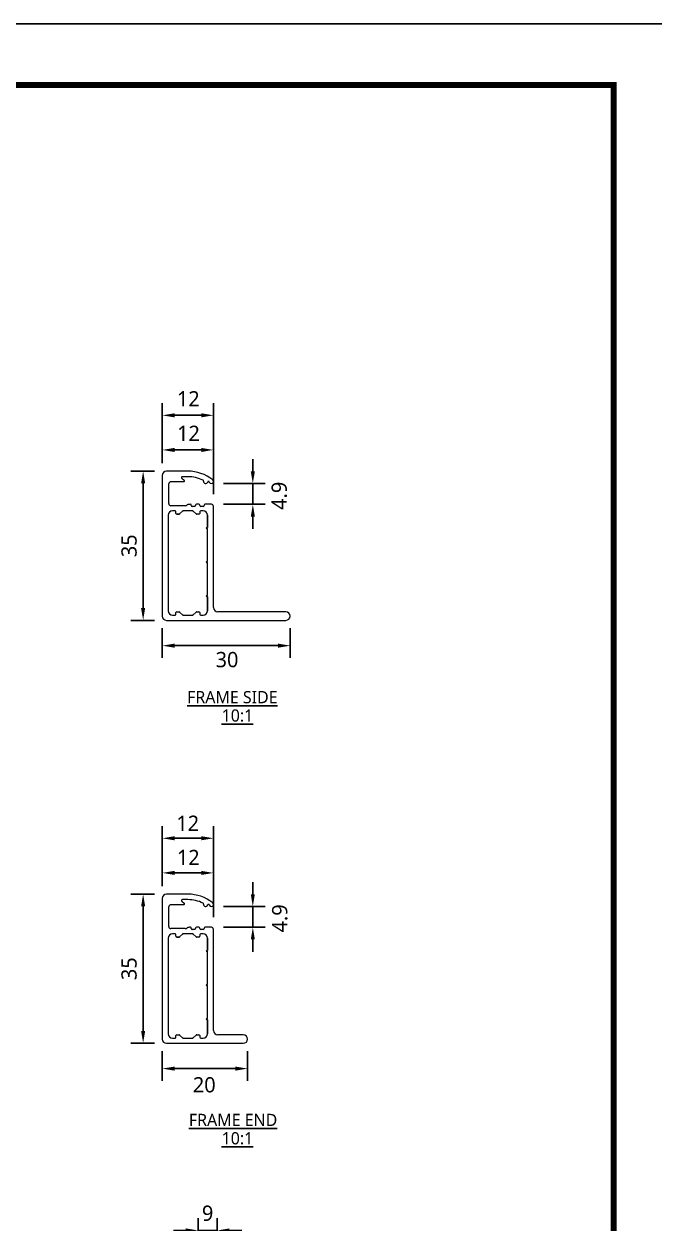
# Model space of a CAD drawing. Header units: millimetres. Extents: x 10297564 to 11610295, y -9287743 to -8409454.
# Drawn here: x 10443471 to 10464082, y -9103410 to -9064165 of the extents above; entities that cross this region are included whole.
import ezdxf

# ---------------------------------------------------------------- set-up
doc = ezdxf.new("R2010")
doc.units = ezdxf.units.MM
doc.header["$LTSCALE"] = 100
for name, color, linetype in [('BOX', 7, 'Continuous'), ('BOX_Def', 8, 'Continuous'), ('E1', 1, 'Continuous')]:
    doc.layers.add(name, color=color, linetype=linetype)
doc.layers.add('TITLE', color=7, linetype='Continuous', lineweight=0)
doc.styles.add('HL-S1', font='DotumChe.ttf')
doc.styles.add('MG', font='malgun.ttf')
doc.dimstyles.new('HL-100', dxfattribs={"dimscale": 100, "dimtxt": 3, "dimasz": 4, "dimexe": 2, "dimexo": 2, "dimgap": 1, "dimtad": 1, "dimdec": 0, "dimzin": 0, "dimlunit": 6, "dimtxsty": 'HL-S1', "dimblk": 'DOTSMALL', "dimcen": 4, "dimdle": 2, "dimclrd": 256, "dimclre": 256, "dimclrt": 4, "dimazin": 0, "dimtfac": 1, "dimtdec": 0, "dimtix": 1, "dimtmove": 2, "dimatfit": 3, "dimldrblk": 'DOTSMALL', "dimfxl": 1.5, "dimtolj": 1, "dimtzin": 0, "dimlwd": -1, "dimlwe": -1, "dimarcsym": 0})

# ---------------------------------------------------------------- blocks, each defined once
blk = doc.blocks.new('A$C78AD5414')
at = {"layer": 'BOX', "const_width": 2}
blk.add_lwpolyline([(40, 20), (40, 574), (811, 574), (811, 20)], close=True, dxfattribs=at)
at = {"layer": 'BOX_Def'}
blk.add_lwpolyline([(0, 0), (841, 0), (841, 594), (0, 594)], close=True, dxfattribs=at)
blk = doc.blocks.new('*D78')
at = {"layer": 'defpoints', "color": 0, "transparency": 16777216}
for p in [(10449793, -9103653), (10449165, -9105698), (10449793, -9105698)]:
    blk.add_point(p, dxfattribs=at)
at = {"layer": 'E1', "color": 1, "transparency": 16777216}
for p, q in [((10449165, -9105298), (10449165, -9103253)), ((10449793, -9105298), (10449793, -9103253)), ((10448765, -9103653), (10448365, -9103653)), ((10449165, -9103653), (10449793, -9103653)), ((10450193, -9103653), (10450593, -9103653))]:
    blk.add_line(p, q, dxfattribs=at)
for points in [[(10448765, -9103587), (10448765, -9103720), (10449165, -9103653)], [(10450193, -9103587), (10450193, -9103720), (10449793, -9103653)]]:
    blk.add_solid(points, dxfattribs=at)
at = {"layer": 'E1', "color": 7, "transparency": 16777216, "insert": (10449479, -9103091), "char_height": 500, "attachment_point": 5, "style": 'MG'}
blk.add_mtext('\\A1;9', dxfattribs=at)
blk = doc.blocks.new('_DotSmall')
at = {"color": 0, "linetype": 'ByBlock', "const_width": 0.5}
blk.add_lwpolyline([(-0.0625, 0, 1), (0.0625, 0, 1)], format="xyb", close=True, dxfattribs=at)
blk = doc.blocks.new('*D79')
at = {"layer": 'defpoints', "color": 0, "transparency": 16777216}
for p in [(10448136, -9078802), (10447369, -9083684), (10448136, -9083684)]:
    blk.add_point(p, dxfattribs=at)
at = {"layer": 'E1', "color": 1, "transparency": 16777216}
for p, q in [((10447736, -9078802), (10446969, -9078802)), ((10447369, -9079202), (10447369, -9083284)), ((10447736, -9083684), (10446969, -9083684))]:
    blk.add_line(p, q, dxfattribs=at)
for points in [[(10447302, -9079202), (10447435, -9079202), (10447369, -9078802)], [(10447302, -9083284), (10447435, -9083284), (10447369, -9083684)]]:
    blk.add_solid(points, dxfattribs=at)
at = {"layer": 'E1', "color": 7, "transparency": 16777216, "insert": (10446910, -9081243), "char_height": 500, "attachment_point": 5, "rotation": 90, "style": 'MG'}
blk.add_mtext('\\A1;35', dxfattribs=at)
blk = doc.blocks.new('*D80')
at = {"layer": 'defpoints', "color": 0, "transparency": 16777216}
for p in [(10447996, -9083544), (10452181, -9083544), (10452181, -9084513)]:
    blk.add_point(p, dxfattribs=at)
at = {"layer": 'E1', "color": 1, "transparency": 16777216}
for p, q in [((10447996, -9083944), (10447996, -9084913)), ((10452181, -9083944), (10452181, -9084913)), ((10448396, -9084513), (10451781, -9084513))]:
    blk.add_line(p, q, dxfattribs=at)
for points in [[(10448396, -9084446), (10448396, -9084580), (10447996, -9084513)], [(10451781, -9084446), (10451781, -9084580), (10452181, -9084513)]]:
    blk.add_solid(points, dxfattribs=at)
at = {"layer": 'E1', "color": 7, "transparency": 16777216, "insert": (10450113, -9084972), "char_height": 500, "attachment_point": 5, "style": 'MG'}
blk.add_mtext('\\A1;30', dxfattribs=at)
blk = doc.blocks.new('*D81')
at = {"layer": 'defpoints', "color": 0, "transparency": 16777216}
for p in [(10449670, -9076974), (10447996, -9078941), (10449670, -9079957)]:
    blk.add_point(p, dxfattribs=at)
at = {"layer": 'E1', "color": 1, "transparency": 16777216}
for p, q in [((10447996, -9078541), (10447996, -9076574)), ((10449670, -9079557), (10449670, -9076574)), ((10448396, -9076974), (10449270, -9076974))]:
    blk.add_line(p, q, dxfattribs=at)
for points in [[(10448396, -9076907), (10448396, -9077040), (10447996, -9076974)], [(10449270, -9076907), (10449270, -9077040), (10449670, -9076974)]]:
    blk.add_solid(points, dxfattribs=at)
at = {"layer": 'E1', "color": 7, "transparency": 16777216, "insert": (10448846, -9076433), "char_height": 500, "attachment_point": 5, "style": 'MG'}
blk.add_mtext('\\A1;12', dxfattribs=at)
blk = doc.blocks.new('*D82')
at = {"layer": 'defpoints', "color": 0, "transparency": 16777216}
for p in [(10449600, -9079207), (10449600, -9079887), (10450957, -9079887)]:
    blk.add_point(p, dxfattribs=at)
at = {"layer": 'E1', "color": 1, "transparency": 16777216}
for p, q in [((10450957, -9078807), (10450957, -9078407)), ((10450000, -9079207), (10451357, -9079207)), ((10450957, -9079207), (10450957, -9079887)), ((10450000, -9079887), (10451357, -9079887)), ((10450957, -9080287), (10450957, -9080687))]:
    blk.add_line(p, q, dxfattribs=at)
for points in [[(10450891, -9078807), (10451024, -9078807), (10450957, -9079207)], [(10450891, -9080287), (10451024, -9080287), (10450957, -9079887)]]:
    blk.add_solid(points, dxfattribs=at)
at = {"layer": 'E1', "color": 7, "transparency": 16777216, "insert": (10451823, -9079607), "char_height": 500, "attachment_point": 5, "rotation": 90, "style": 'MG'}
blk.add_mtext('\\A1;4.9', dxfattribs=at)
blk = doc.blocks.new('*D83')
at = {"layer": 'defpoints', "color": 0, "transparency": 16777216}
for p in [(10449670, -9078107), (10447996, -9078941), (10449670, -9079141)]:
    blk.add_point(p, dxfattribs=at)
at = {"layer": 'E1', "color": 1, "transparency": 16777216}
for p, q in [((10447996, -9078541), (10447996, -9077707)), ((10449670, -9078741), (10449670, -9077707)), ((10448396, -9078107), (10449270, -9078107))]:
    blk.add_line(p, q, dxfattribs=at)
for points in [[(10448396, -9078041), (10448396, -9078174), (10447996, -9078107)], [(10449270, -9078041), (10449270, -9078174), (10449670, -9078107)]]:
    blk.add_solid(points, dxfattribs=at)
at = {"layer": 'E1', "color": 7, "transparency": 16777216, "insert": (10448853, -9077563), "char_height": 500, "attachment_point": 5, "style": 'MG'}
blk.add_mtext('\\A1;12', dxfattribs=at)
blk = doc.blocks.new('*D64')
at = {"layer": 'defpoints', "color": 0, "transparency": 16777216}
for p in [(10448136, -9092645), (10447369, -9097527), (10448136, -9097527)]:
    blk.add_point(p, dxfattribs=at)
at = {"layer": 'E1', "color": 1, "transparency": 16777216}
for p, q in [((10447736, -9092645), (10446969, -9092645)), ((10447369, -9093045), (10447369, -9097127)), ((10447736, -9097527), (10446969, -9097527))]:
    blk.add_line(p, q, dxfattribs=at)
for points in [[(10447302, -9093045), (10447435, -9093045), (10447369, -9092645)], [(10447302, -9097127), (10447435, -9097127), (10447369, -9097527)]]:
    blk.add_solid(points, dxfattribs=at)
at = {"layer": 'E1', "color": 7, "transparency": 16777216, "insert": (10446910, -9095086), "char_height": 500, "attachment_point": 5, "rotation": 90, "style": 'MG'}
blk.add_mtext('\\A1;35', dxfattribs=at)
blk = doc.blocks.new('*D65')
at = {"layer": 'defpoints', "color": 0, "transparency": 16777216}
for p in [(10447996, -9097387), (10450786, -9097387), (10450786, -9098356)]:
    blk.add_point(p, dxfattribs=at)
at = {"layer": 'E1', "color": 1, "transparency": 16777216}
for p, q in [((10447996, -9097787), (10447996, -9098756)), ((10450786, -9097787), (10450786, -9098756)), ((10448396, -9098356), (10450386, -9098356))]:
    blk.add_line(p, q, dxfattribs=at)
for points in [[(10448396, -9098289), (10448396, -9098423), (10447996, -9098356)], [(10450386, -9098289), (10450386, -9098423), (10450786, -9098356)]]:
    blk.add_solid(points, dxfattribs=at)
at = {"layer": 'E1', "color": 7, "transparency": 16777216, "insert": (10449368, -9098888), "char_height": 500, "attachment_point": 5, "style": 'MG'}
blk.add_mtext('\\A1;20', dxfattribs=at)
blk = doc.blocks.new('*D66')
at = {"layer": 'defpoints', "color": 0, "transparency": 16777216}
for p in [(10449670, -9090817), (10447996, -9092784), (10449670, -9093800)]:
    blk.add_point(p, dxfattribs=at)
at = {"layer": 'E1', "color": 1, "transparency": 16777216}
for p, q in [((10447996, -9092384), (10447996, -9090417)), ((10449670, -9093400), (10449670, -9090417)), ((10448396, -9090817), (10449270, -9090817))]:
    blk.add_line(p, q, dxfattribs=at)
for points in [[(10448396, -9090750), (10448396, -9090883), (10447996, -9090817)], [(10449270, -9090750), (10449270, -9090883), (10449670, -9090817)]]:
    blk.add_solid(points, dxfattribs=at)
at = {"layer": 'E1', "color": 7, "transparency": 16777216, "insert": (10448827, -9090326), "char_height": 500, "attachment_point": 5, "style": 'MG'}
blk.add_mtext('\\A1;12', dxfattribs=at)
blk = doc.blocks.new('*D67')
at = {"layer": 'defpoints', "color": 0, "transparency": 16777216}
for p in [(10449600, -9093050), (10449600, -9093730), (10450957, -9093730)]:
    blk.add_point(p, dxfattribs=at)
at = {"layer": 'E1', "color": 1, "transparency": 16777216}
for p, q in [((10450957, -9092650), (10450957, -9092250)), ((10450000, -9093050), (10451357, -9093050)), ((10450957, -9093050), (10450957, -9093730)), ((10450000, -9093730), (10451357, -9093730)), ((10450957, -9094130), (10450957, -9094530))]:
    blk.add_line(p, q, dxfattribs=at)
for points in [[(10450891, -9092650), (10451024, -9092650), (10450957, -9093050)], [(10450891, -9094130), (10451024, -9094130), (10450957, -9093730)]]:
    blk.add_solid(points, dxfattribs=at)
at = {"layer": 'E1', "color": 7, "transparency": 16777216, "insert": (10451840, -9093439), "char_height": 500, "attachment_point": 5, "rotation": 90, "style": 'MG'}
blk.add_mtext('\\A1;4.9', dxfattribs=at)
blk = doc.blocks.new('*D68')
at = {"layer": 'defpoints', "color": 0, "transparency": 16777216}
for p in [(10449670, -9091950), (10447996, -9092784), (10449670, -9092984)]:
    blk.add_point(p, dxfattribs=at)
at = {"layer": 'E1', "color": 1, "transparency": 16777216}
for p, q in [((10447996, -9092384), (10447996, -9091550)), ((10449670, -9092584), (10449670, -9091550)), ((10448396, -9091950), (10449270, -9091950))]:
    blk.add_line(p, q, dxfattribs=at)
for points in [[(10448396, -9091884), (10448396, -9092017), (10447996, -9091950)], [(10449270, -9091884), (10449270, -9092017), (10449670, -9091950)]]:
    blk.add_solid(points, dxfattribs=at)
at = {"layer": 'E1', "color": 7, "transparency": 16777216, "insert": (10448845, -9091445), "char_height": 500, "attachment_point": 5, "style": 'MG'}
blk.add_mtext('\\A1;12', dxfattribs=at)

msp = doc.modelspace()

# ---------------------------------------------------------------- linework, layer by layer
at = {"color": 7, "linetype": 'Continuous', "lineweight": 15}
for p, q in [((10447996.2, -9078941.4), (10447996.2, -9083544.4)), ((10448828.6, -9078801.9), (10448135.7, -9078801.9)), ((10448696.7, -9079150.7), (10448275.2, -9079150.7)), ((10448634.6, -9079033.2), (10448710.9, -9079100.6)), ((10448828.8, -9078983.3), (10448651.8, -9078983.3)), ((10448205.5, -9079862), (10448205.5, -9079220.4)), ((10448748.3, -9079931.8), (10448275.2, -9079931.8)), ((10448944.7, -9079928.7), (10448944.7, -9079914.8)), ((10449084.2, -9079914.8), (10449084.2, -9079928.7)), ((10449195.8, -9079886.9), (10449112.1, -9079886.9)), ((10449223.7, -9079928.7), (10449223.7, -9079914.8)), ((10449363.2, -9079914.8), (10449363.2, -9079928.7)), ((10449600.3, -9079886.9), (10449391.1, -9079886.9)), ((10448191.5, -9080238.6), (10448191.5, -9083377)), ((10448414.7, -9080099.1), (10448331, -9080099.1)), ((10448442.6, -9080182.8), (10448442.6, -9080127)), ((10448562.3, -9080202.6), (10448657.6, -9080107.3)), ((10448989, -9080099.1), (10448677.3, -9080099.1)), ((10449056.3, -9079956.6), (10448972.6, -9079956.6)), ((10449103.9, -9080202.6), (10449008.7, -9080107.3)), ((10449195.8, -9080210.7), (10449123.7, -9080210.7)), ((10449223.7, -9080127), (10449223.7, -9080182.8)), ((10449335.3, -9079956.6), (10449251.6, -9079956.6)), ((10449335.3, -9080099.1), (10449251.6, -9080099.1)), ((10449670, -9083265.4), (10449670, -9079956.6)), ((10449474.8, -9081759), (10449474.8, -9080685)), ((10449474.8, -9082874.9), (10449474.8, -9081800.8)), ((10448442.6, -9083488.6), (10448442.6, -9083432.8)), ((10448470.5, -9083404.9), (10448542.6, -9083404.9)), ((10448562.3, -9083413.1), (10448657.6, -9083508.3)), ((10449103.9, -9083413.1), (10449008.7, -9083508.3)), ((10449123.7, -9083404.9), (10449195.8, -9083404.9)), ((10449223.7, -9083432.8), (10449223.7, -9083488.6)), ((10452041.3, -9083404.9), (10449809.5, -9083404.9)), ((10448135.7, -9083683.9), (10452041.3, -9083683.9)), ((10448331, -9083516.5), (10448414.7, -9083516.5)), ((10448677.3, -9083516.5), (10448989, -9083516.5)), ((10449251.6, -9083516.5), (10449335.3, -9083516.5)), ((10452180.7, -9083544.4), (10452180.7, -9083544.4)), ((10447996.2, -9092784.4), (10447996.2, -9097387.4)), ((10448828.8, -9092644.9), (10448135.7, -9092644.9)), ((10448634.6, -9092876.2), (10448710.9, -9092943.6)), ((10448828.8, -9092826.3), (10448651.8, -9092826.3)), ((10448843.1, -9092644.9), (10448843.6, -9092644.9)), ((10448843.1, -9092826.5), (10448843.6, -9092826.5)), ((10448205.5, -9093705), (10448205.5, -9093063.4)), ((10448696.7, -9092993.7), (10448275.2, -9092993.7)), ((10449507.1, -9092979.9), (10449506.9, -9092979.9)), ((10448748.3, -9093774.8), (10448275.2, -9093774.8)), ((10448414.7, -9093942.1), (10448331, -9093942.1)), ((10448442.6, -9094025.8), (10448442.6, -9093970)), ((10448562.3, -9094045.6), (10448657.6, -9093950.3)), ((10448989, -9093942.1), (10448677.3, -9093942.1)), ((10448944.7, -9093771.7), (10448944.7, -9093757.8)), ((10449056.3, -9093799.6), (10448972.6, -9093799.6)), ((10449103.9, -9094045.6), (10449008.7, -9093950.3)), ((10449084.2, -9093757.8), (10449084.2, -9093771.7)), ((10449195.8, -9093729.9), (10449112.1, -9093729.9)), ((10449195.8, -9094053.7), (10449123.7, -9094053.7)), ((10449223.7, -9093771.7), (10449223.7, -9093757.8)), ((10449223.7, -9093970), (10449223.7, -9094025.8)), ((10449335.3, -9093799.6), (10449251.6, -9093799.6)), ((10449335.3, -9093942.1), (10449251.6, -9093942.1)), ((10449363.2, -9093757.8), (10449363.2, -9093771.7)), ((10449600.3, -9093729.9), (10449391.1, -9093729.9)), ((10449670, -9097108.4), (10449670, -9093799.6)), ((10448191.5, -9094081.6), (10448191.5, -9097220)), ((10449474.8, -9095602), (10449474.8, -9094528)), ((10449474.8, -9096717.9), (10449474.8, -9095643.8)), ((10448135.7, -9097526.9), (10450646.4, -9097526.9)), ((10448331, -9097359.5), (10448414.7, -9097359.5)), ((10448442.6, -9097331.6), (10448442.6, -9097275.8)), ((10448470.5, -9097247.9), (10448542.6, -9097247.9)), ((10448562.3, -9097256.1), (10448657.6, -9097351.3)), ((10448677.3, -9097359.5), (10448989, -9097359.5)), ((10449103.9, -9097256.1), (10449008.7, -9097351.3)), ((10449123.7, -9097247.9), (10449195.8, -9097247.9)), ((10449223.7, -9097275.8), (10449223.7, -9097331.6)), ((10449251.6, -9097359.5), (10449335.3, -9097359.5)), ((10450646.4, -9097247.9), (10449809.5, -9097247.9)), ((10450785.9, -9097387.4), (10450785.9, -9097387.4))]:
    msp.add_line(p, q, dxfattribs=at)
for p, q in [((10448470.5, -9080210.7), (10448542.6, -9080210.7)), ((10449474.8, -9080238.6), (10449474.8, -9080643.1)), ((10449432.9, -9080664.1), (10449474.8, -9080643.1)), ((10449432.9, -9080664.1), (10449474.8, -9080685)), ((10449432.9, -9081779.9), (10449474.8, -9081759)), ((10449432.9, -9081779.9), (10449474.8, -9081800.8)), ((10449432.9, -9082895.8), (10449474.8, -9082874.9)), ((10449432.9, -9082895.8), (10449474.8, -9082916.7)), ((10449474.8, -9082916.7), (10449474.8, -9083377)), ((10448470.5, -9094053.7), (10448542.6, -9094053.7)), ((10449474.8, -9094081.6), (10449474.8, -9094486.1)), ((10449432.9, -9094507), (10449474.8, -9094486.1)), ((10449432.9, -9094507), (10449474.8, -9094528)), ((10449432.9, -9095622.9), (10449474.8, -9095602)), ((10449432.9, -9095622.9), (10449474.8, -9095643.8)), ((10449432.9, -9096738.8), (10449474.8, -9096717.9)), ((10449432.9, -9096738.8), (10449474.8, -9096759.7)), ((10449474.8, -9096759.7), (10449474.8, -9097220))]:
    msp.add_line(p, q)
for centre, radius, start, end in [((10448135.7, -9078941.4), 139.5, 90, 180), ((10448275.2, -9079220.4), 69.7, 90, 180), ((10448651.8, -9079011.2), 27.9, 89.89804, 232.04264), ((10448693.6, -9079122.8), 28.1, 276.21142, 52.04264), ((10448828.7, -9080127), 1325.1, 51.95927, 90.00413), ((10448828.7, -9080127), 1143.8, 64.06177, 90.00413), ((10449316.8, -9079123.6), 27.9, 352.18283, 64.06177), ((10449413.5, -9079136.9), 69.7, 172.18283, 343.16502), ((10449507, -9079165.1), 27.9, 16.83498, 163.16502), ((10449600.4, -9079136.9), 69.7, 196.83498, 50), ((10448275.2, -9079862), 69.7, 180, 270), ((10448747, -9079846.3), 85.5, 270.86705, 315.06613), ((10448910.9, -9080165.8), 279, 88.64439, 111.74447), ((10448916.8, -9079914.8), 27.9, 0, 88.64439), ((10448972.6, -9079928.7), 27.9, 180, 270), ((10449056.3, -9079928.7), 27.9, 270, 0), ((10449112.1, -9079914.8), 27.9, 90, 180), ((10449195.8, -9079914.8), 27.9, 0, 90), ((10449251.6, -9079928.7), 27.9, 180, 270), ((10449335.3, -9079928.7), 27.9, 270, 0), ((10449391.1, -9079914.8), 27.9, 90, 180), ((10449600.3, -9079956.6), 69.7, 0, 90), ((10448331, -9080238.6), 139.5, 90, 180), ((10448414.7, -9080127), 27.9, 0, 90), ((10448470.5, -9080182.8), 27.9, 180, 270), ((10449195.8, -9080182.8), 27.9, 270, 0), ((10449251.6, -9080127), 27.9, 90, 180), ((10449335.3, -9080238.6), 139.5, 0, 90), ((10448331, -9083377), 139.5, 180, 270), ((10448470.5, -9083432.8), 27.9, 90, 180), ((10449195.8, -9083432.8), 27.9, 0, 90), ((10449335.3, -9083377), 139.5, 270, 0), ((10449809.5, -9083265.4), 139.5, 180, 270), ((10452041.3, -9083544.4), 139.5, 270, 89.99996), ((10448135.7, -9083544.4), 139.5, 180, 270), ((10448414.7, -9083488.6), 27.9, 270, 0), ((10449251.6, -9083488.6), 27.9, 180, 270), ((10448135.7, -9092784.4), 139.5, 90, 180), ((10448651.8, -9092854.2), 27.9, 89.89804, 232.04264), ((10448828.7, -9093970), 1325.1, 51.95927, 90.00413), ((10448828.7, -9093970), 1143.8, 64.06177, 90.00413), ((10448275.2, -9093063.4), 69.7, 90, 180), ((10448693.6, -9092965.8), 28.1, 276.21142, 52.04264), ((10449316.8, -9092966.6), 27.9, 352.18283, 64.06177), ((10449413.5, -9092979.9), 69.7, 172.18283, 343.39845), ((10449507.1, -9093007.8), 27.9, 90, 163.39845), ((10449506.9, -9093007.8), 27.9, 16.60155, 90), ((10449600.4, -9092979.9), 69.7, 196.60155, 50), ((10448331, -9094081.6), 139.5, 90, 180), ((10448275.2, -9093705), 69.7, 180, 270), ((10448414.7, -9093970), 27.9, 0, 90), ((10448470.5, -9094025.8), 27.9, 180, 270), ((10448747, -9093689.3), 85.5, 270.86705, 315.06613), ((10448910.9, -9094008.8), 279, 88.64439, 111.74447), ((10448916.8, -9093757.8), 27.9, 0, 88.64439), ((10448972.6, -9093771.7), 27.9, 180, 270), ((10449056.3, -9093771.7), 27.9, 270, 0), ((10449112.1, -9093757.8), 27.9, 90, 180), ((10449195.8, -9093757.8), 27.9, 0, 90), ((10449195.8, -9094025.8), 27.9, 270, 0), ((10449251.6, -9093771.7), 27.9, 180, 270), ((10449251.6, -9093970), 27.9, 90, 180), ((10449335.3, -9093771.7), 27.9, 270, 0), ((10449335.3, -9094081.6), 139.5, 0, 90), ((10449391.1, -9093757.8), 27.9, 90, 180), ((10449600.3, -9093799.6), 69.7, 0, 90), ((10449809.5, -9097108.4), 139.5, 180, 270), ((10448135.7, -9097387.4), 139.5, 180, 270), ((10448331, -9097220), 139.5, 180, 270), ((10448414.7, -9097331.6), 27.9, 270, 0), ((10448470.5, -9097275.8), 27.9, 90, 180), ((10449195.8, -9097275.8), 27.9, 0, 90), ((10449251.6, -9097331.6), 27.9, 180, 270), ((10449335.3, -9097220), 139.5, 270, 0), ((10450646.4, -9097387.4), 139.5, 270, 89.99996)]:
    msp.add_arc(centre, radius, start, end, dxfattribs=at)
for centre, start, end in [((10448542.6, -9080182.8), 270, 315), ((10448677.3, -9080127), 90, 135), ((10448989, -9080127), 45, 90), ((10449123.7, -9080182.8), 225, 270), ((10448542.6, -9083432.8), 45, 90), ((10449123.7, -9083432.8), 90, 135), ((10448677.3, -9083488.6), 225, 270), ((10448989, -9083488.6), 270, 315), ((10448542.6, -9094025.8), 270, 315), ((10448677.3, -9093970), 90, 135), ((10448989, -9093970), 45, 90), ((10449123.7, -9094025.8), 225, 270), ((10448542.6, -9097275.8), 45, 90), ((10448677.3, -9097331.6), 225, 270), ((10448989, -9097331.6), 270, 315), ((10449123.7, -9097275.8), 90, 135)]:
    msp.add_arc(centre, 27.9, start, end)

# ---------------------------------------------------------------- block references
at = {"layer": 'TITLE', "color": 4, "xscale": 99.9999999987065, "yscale": 99.9999999987065, "zscale": 99.9999999987065}
msp.add_blockref('A$C78AD5414', (10381664, -9123565.4), dxfattribs=at)

# ---------------------------------------------------------------- texts
at = {"style": 'MG'}
for s, p in [('%%UFRAME SIDE', (10448807.3, -9086398.2)), ('%%U10:1', (10449937, -9086997.2)), ('%%UFRAME END', (10448865.9, -9100235.8)), ('%%U10:1', (10449937, -9100835.8))]:
    msp.add_text(s, height=400, dxfattribs=at).set_placement(p)

# ---------------------------------------------------------------- dimensions: what is measured, and where the dimension line sits
at = {"layer": 'E1'}
for base, p1, p2, text, picture, middle in [((10449670, -9076973.8), (10447996.2, -9078941.4), (10449670, -9079956.6), '12', '*D81', (10448845.9, -9076432.7)), ((10449670, -9078107.4), (10447996.2, -9078941.4), (10449670, -9079141.3), '12', '*D83', (10448853.1, -9077563.2)), ((10452180.7, -9084513.2), (10447996.2, -9083544.4), (10452180.7, -9083544.4), '30', '*D80', (10450112.9, -9084971.6)), ((10449670, -9090816.8), (10447996.2, -9092784.4), (10449670, -9093799.6), '12', '*D66', (10448827.2, -9090326.2)), ((10449670, -9091950.4), (10447996.2, -9092784.4), (10449670, -9092984.3), '12', '*D68', (10448844.8, -9091445)), ((10450785.9, -9098356.1), (10447996.2, -9097387.4), (10450785.9, -9097387.4), '20', '*D65', (10449368.4, -9098888.2)), ((10449792.5, -9103653.2), (10449164.8, -9105697.8), (10449792.5, -9105697.8), '9', '*D78', (10449478.7, -9103091.2))]:
    dim = msp.add_linear_dim(base=base, p1=p1, p2=p2, text=text, dimstyle='HL-100', override={"dimscale": 200, "dimtxt": 2.5, "dimasz": 2, "dimtxsty": 'MG', "dimsah": 1, "dimclrd": 1, "dimclre": 1, "dimclrt": 7}, dxfattribs=at)
    dim.commit()
    dim.dimension.update_dxf_attribs({"geometry": picture, "text_midpoint": middle, "dimtype": 160})
for base, p1, p2, picture, middle in [((10450957.2, -9079886.9), (10449600.4, -9079206.6), (10449600.3, -9079886.9), '*D82', (10451822.9, -9079606.8)), ((10450957.2, -9093729.9), (10449600.4, -9093049.6), (10449600.3, -9093729.9), '*D67', (10451840.2, -9093439.3))]:
    dim = msp.add_linear_dim(base=base, p1=p1, p2=p2, angle=90, text='4.9', dimstyle='HL-100', override={"dimscale": 200, "dimtxt": 2.5, "dimasz": 2, "dimtxsty": 'MG', "dimsah": 1, "dimclrd": 1, "dimclre": 1, "dimclrt": 7}, dxfattribs=at)
    dim.commit()
    dim.dimension.update_dxf_attribs({"geometry": picture, "text_midpoint": middle, "dimtype": 160})
for base, p1, p2, picture, middle in [((10447368.6, -9083683.9), (10448135.7, -9078801.9), (10448135.7, -9083683.9), '*D79', (10446910.2, -9081242.9)), ((10447368.6, -9097526.9), (10448135.7, -9092644.9), (10448135.7, -9097526.9), '*D64', (10446910.2, -9095085.9))]:
    dim = msp.add_linear_dim(base=base, p1=p1, p2=p2, angle=90, text='35', dimstyle='HL-100', override={"dimscale": 200, "dimtxt": 2.5, "dimasz": 2, "dimtxsty": 'MG', "dimsah": 1, "dimclrd": 1, "dimclre": 1, "dimclrt": 7}, dxfattribs=at)
    dim.commit()
    dim.dimension.update_dxf_attribs({"geometry": picture, "text_midpoint": middle})

doc.saveas('drawing.dxf')
